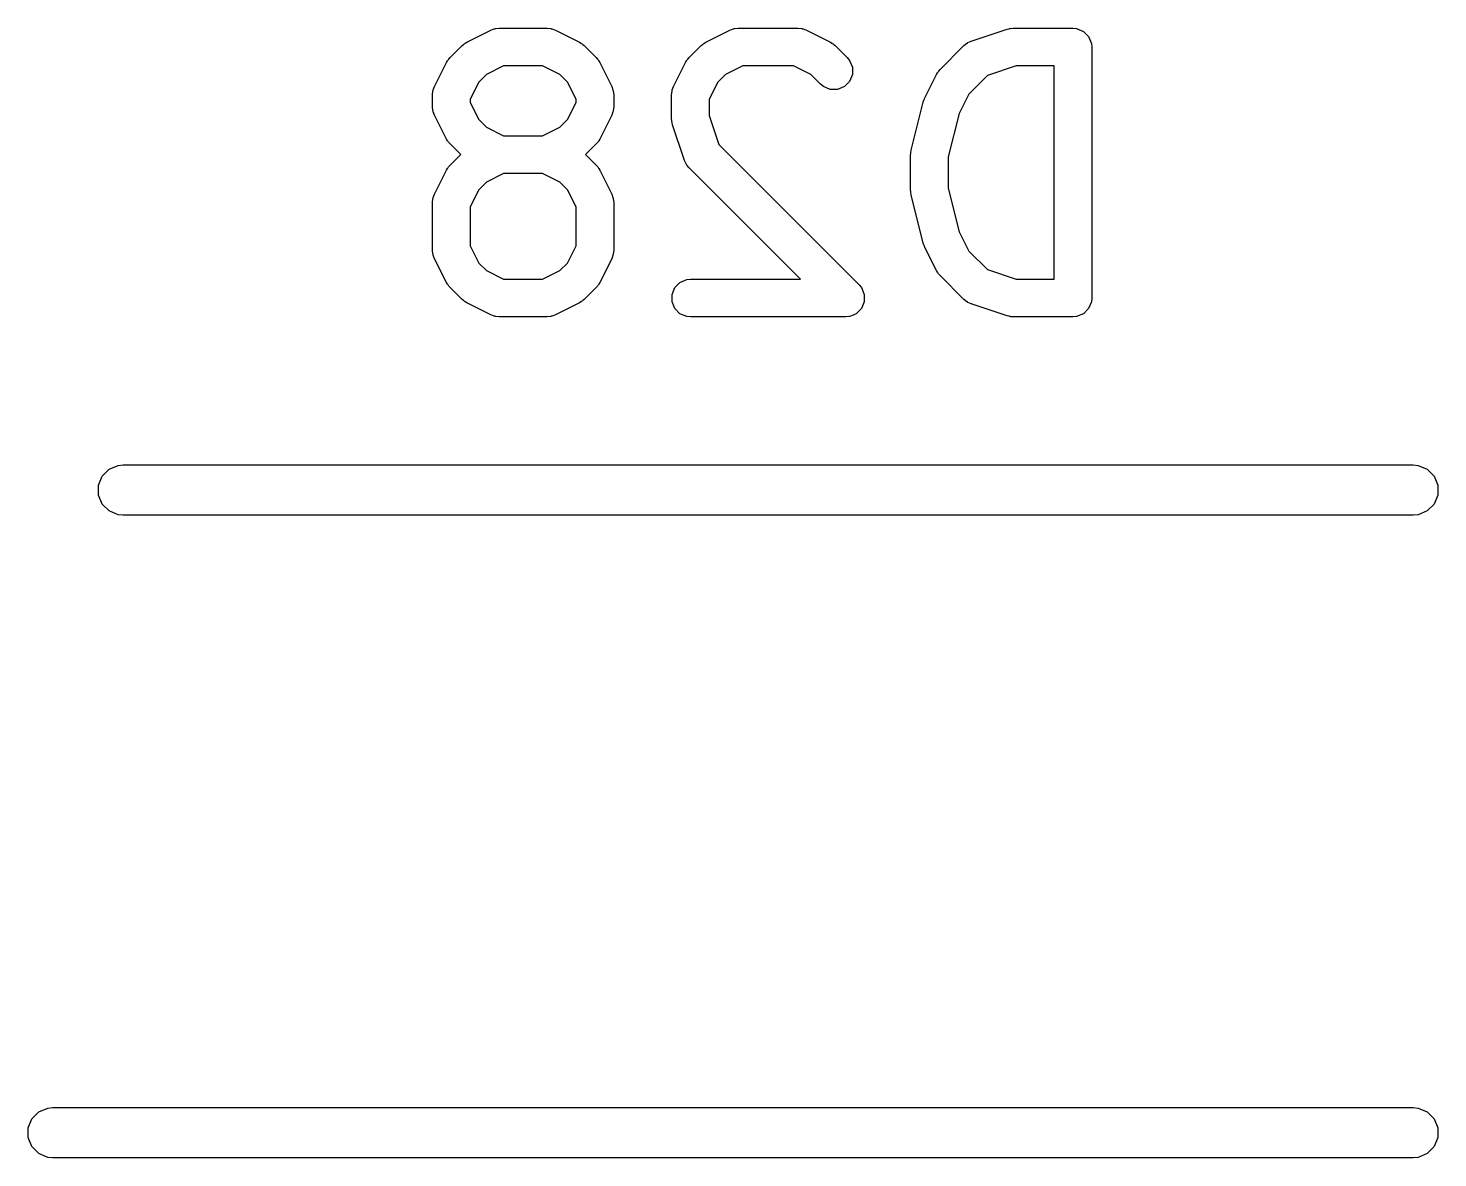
# Model space of a CAD drawing. Header units: inches. Extents: x 1.47 to 5.17, y -6.85 to -1.2.
# Drawn here: x 4.0178 to 4.2389, y -6.3929 to -6.2157 of the extents above; entities that cross this region are included whole.
import ezdxf

# ---------------------------------------------------------------- set-up
doc = ezdxf.new("R2010")
doc.units = ezdxf.units.IN
doc.header["$MEASUREMENT"] = 0
doc.layers.add('B.Silkscreen', color=31, linetype='CONTINUOUS', true_color=0xe8b2a7)

msp = doc.modelspace()

# ---------------------------------------------------------------- linework, layer by layer
at = {"layer": 'B.Silkscreen', "linetype": 'CONTINUOUS'}
for p, q in [((4.08661, -6.21793), (4.09036, -6.21605)), ((4.09036, -6.21605), (4.0909, -6.21585)), ((4.0909, -6.21585), (4.091, -6.21584)), ((4.091, -6.21584), (4.0911, -6.2158)), ((4.0911, -6.2158), (4.09168, -6.21574)), ((4.09168, -6.21574), (4.09918, -6.21574)), ((4.09918, -6.21574), (4.09975, -6.2158)), ((4.09975, -6.2158), (4.09985, -6.21584)), ((4.09985, -6.21584), (4.09995, -6.21585)), ((4.09995, -6.21585), (4.1005, -6.21605)), ((4.1005, -6.21605), (4.10425, -6.21793)), ((4.1241, -6.21793), (4.12785, -6.21605)), ((4.12785, -6.21605), (4.12839, -6.21585)), ((4.12839, -6.21585), (4.1285, -6.21584)), ((4.1285, -6.21584), (4.1286, -6.2158)), ((4.1286, -6.2158), (4.12917, -6.21574)), ((4.12917, -6.21574), (4.13855, -6.21574)), ((4.13855, -6.21574), (4.13912, -6.2158)), ((4.13912, -6.2158), (4.13922, -6.21584)), ((4.13922, -6.21584), (4.13933, -6.21585)), ((4.13933, -6.21585), (4.13987, -6.21605)), ((4.13987, -6.21605), (4.14362, -6.21793)), ((4.16573, -6.21777), (4.17136, -6.21589)), ((4.17136, -6.21589), (4.17164, -6.21583)), ((4.17164, -6.21583), (4.17171, -6.2158)), ((4.17171, -6.2158), (4.17182, -6.21579)), ((4.17182, -6.21579), (4.17192, -6.21576)), ((4.17192, -6.21576), (4.172, -6.21577)), ((4.172, -6.21577), (4.17229, -6.21574)), ((4.17229, -6.21574), (4.18166, -6.21574)), ((4.18166, -6.21574), (4.18224, -6.2158)), ((4.18224, -6.2158), (4.18331, -6.21624)), ((4.18331, -6.21624), (4.18412, -6.21705)), ((4.18412, -6.21705), (4.18456, -6.21812)), ((4.08396, -6.22036), (4.08584, -6.21848)), ((4.08584, -6.21848), (4.08606, -6.21829)), ((4.08606, -6.21829), (4.08612, -6.21824)), ((4.08612, -6.21824), (4.08621, -6.21818)), ((4.08621, -6.21818), (4.08629, -6.21811)), ((4.08629, -6.21811), (4.08636, -6.21808)), ((4.08636, -6.21808), (4.08661, -6.21793)), ((4.10425, -6.21793), (4.10449, -6.21808)), ((4.10449, -6.21808), (4.10457, -6.21811)), ((4.10457, -6.21811), (4.10465, -6.21818)), ((4.10465, -6.21818), (4.10473, -6.21824)), ((4.10473, -6.21824), (4.10479, -6.21829)), ((4.10479, -6.21829), (4.10501, -6.21848)), ((4.10501, -6.21848), (4.10689, -6.22036)), ((4.12146, -6.22036), (4.12333, -6.21848)), ((4.12333, -6.21848), (4.12356, -6.21829)), ((4.12356, -6.21829), (4.12361, -6.21824)), ((4.12361, -6.21824), (4.1237, -6.21818)), ((4.1237, -6.21818), (4.12378, -6.21811)), ((4.12378, -6.21811), (4.12385, -6.21808)), ((4.12385, -6.21808), (4.1241, -6.21793)), ((4.14362, -6.21793), (4.14386, -6.21808)), ((4.14386, -6.21808), (4.14394, -6.21811)), ((4.14394, -6.21811), (4.14402, -6.21818)), ((4.14402, -6.21818), (4.14411, -6.21824)), ((4.14411, -6.21824), (4.14416, -6.21829)), ((4.14416, -6.21829), (4.14438, -6.21848)), ((4.14438, -6.21848), (4.14626, -6.22036)), ((4.16083, -6.22223), (4.16458, -6.21848)), ((4.16458, -6.21848), (4.16503, -6.21811)), ((4.16503, -6.21811), (4.16512, -6.21807)), ((4.16512, -6.21807), (4.1652, -6.218)), ((4.1652, -6.218), (4.16573, -6.21777)), ((4.18456, -6.21812), (4.18462, -6.21869)), ((4.18462, -6.21869), (4.18462, -6.25806)), ((4.08154, -6.22487), (4.08341, -6.22112)), ((4.08341, -6.22112), (4.08357, -6.22087)), ((4.08357, -6.22087), (4.0836, -6.2208)), ((4.0836, -6.2208), (4.08366, -6.22072)), ((4.08366, -6.22072), (4.08372, -6.22063)), ((4.08372, -6.22063), (4.08378, -6.22058)), ((4.08378, -6.22058), (4.08396, -6.22036)), ((4.09237, -6.22165), (4.08968, -6.223)), ((4.09848, -6.22165), (4.09237, -6.22165)), ((4.10118, -6.223), (4.09848, -6.22165)), ((4.10689, -6.22036), (4.10707, -6.22058)), ((4.10707, -6.22058), (4.10713, -6.22063)), ((4.10713, -6.22063), (4.10719, -6.22072)), ((4.10719, -6.22072), (4.10725, -6.2208)), ((4.10725, -6.2208), (4.10728, -6.22087)), ((4.10728, -6.22087), (4.10744, -6.22112)), ((4.10744, -6.22112), (4.10932, -6.22487)), ((4.11903, -6.22487), (4.12091, -6.22112)), ((4.12091, -6.22112), (4.12106, -6.22087)), ((4.12106, -6.22087), (4.12109, -6.2208)), ((4.12109, -6.2208), (4.12116, -6.22072)), ((4.12116, -6.22072), (4.12121, -6.22063)), ((4.12121, -6.22063), (4.12127, -6.22058)), ((4.12127, -6.22058), (4.12146, -6.22036)), ((4.12987, -6.22165), (4.12717, -6.223)), ((4.13785, -6.22165), (4.12987, -6.22165)), ((4.14055, -6.223), (4.13785, -6.22165)), ((4.14626, -6.22036), (4.14662, -6.2208)), ((4.14662, -6.2208), (4.14707, -6.22187)), ((4.14707, -6.22187), (4.14707, -6.22302)), ((4.17277, -6.22165), (4.16826, -6.22315)), ((4.17871, -6.22165), (4.17277, -6.22165)), ((4.17871, -6.25511), (4.17871, -6.22165)), ((4.08848, -6.22419), (4.08713, -6.22689)), ((4.08968, -6.223), (4.08848, -6.22419)), ((4.10237, -6.22419), (4.10118, -6.223)), ((4.10372, -6.22689), (4.10237, -6.22419)), ((4.12597, -6.22419), (4.12463, -6.22689)), ((4.12717, -6.223), (4.12597, -6.22419)), ((4.14208, -6.22453), (4.14055, -6.223)), ((4.14662, -6.22408), (4.14581, -6.2249)), ((4.14707, -6.22302), (4.14662, -6.22408)), ((4.1584, -6.22675), (4.16028, -6.223)), ((4.16028, -6.223), (4.16043, -6.22275)), ((4.16043, -6.22275), (4.16046, -6.22268)), ((4.16046, -6.22268), (4.16053, -6.2226)), ((4.16053, -6.2226), (4.16058, -6.22251)), ((4.16058, -6.22251), (4.16064, -6.22246)), ((4.16064, -6.22246), (4.16083, -6.22223)), ((4.16826, -6.22315), (4.16534, -6.22607)), ((4.08122, -6.22619), (4.08128, -6.22562)), ((4.08122, -6.22807), (4.08122, -6.22619)), ((4.08128, -6.22562), (4.08132, -6.22552)), ((4.08132, -6.22552), (4.08133, -6.22541)), ((4.08133, -6.22541), (4.08154, -6.22487)), ((4.10932, -6.22487), (4.10952, -6.22541)), ((4.10952, -6.22541), (4.10953, -6.22552)), ((4.10953, -6.22552), (4.10957, -6.22562)), ((4.10957, -6.22562), (4.10963, -6.22619)), ((4.10963, -6.22619), (4.10963, -6.22807)), ((4.11872, -6.22619), (4.11878, -6.22562)), ((4.11872, -6.22994), (4.11872, -6.22619)), ((4.11878, -6.22562), (4.11882, -6.22552)), ((4.11882, -6.22541), (4.11903, -6.22487)), ((4.11882, -6.22552), (4.11882, -6.22541)), ((4.14253, -6.2249), (4.14208, -6.22453)), ((4.14359, -6.22534), (4.14253, -6.2249)), ((4.14475, -6.22534), (4.14359, -6.22534)), ((4.14581, -6.2249), (4.14475, -6.22534)), ((4.16534, -6.22607), (4.16383, -6.2291)), ((4.08128, -6.22864), (4.08122, -6.22807)), ((4.08713, -6.22689), (4.08713, -6.22737)), ((4.08713, -6.22737), (4.08848, -6.23007)), ((4.10237, -6.23007), (4.10372, -6.22737)), ((4.10372, -6.22737), (4.10372, -6.22689)), ((4.10963, -6.22807), (4.10957, -6.22864)), ((4.12463, -6.22689), (4.12463, -6.22946)), ((4.1563, -6.23485), (4.15818, -6.22735)), ((4.15818, -6.22735), (4.15819, -6.22731)), ((4.15819, -6.22729), (4.15829, -6.22705)), ((4.15819, -6.22731), (4.15819, -6.22729)), ((4.15829, -6.22705), (4.15837, -6.22681)), ((4.15837, -6.22681), (4.15839, -6.22679)), ((4.15839, -6.22679), (4.1584, -6.22675)), ((4.08132, -6.22874), (4.08128, -6.22864)), ((4.08133, -6.22885), (4.08132, -6.22874)), ((4.08154, -6.22939), (4.08133, -6.22885)), ((4.08341, -6.23314), (4.08154, -6.22939)), ((4.08848, -6.23007), (4.08968, -6.23127)), ((4.10118, -6.23127), (4.10237, -6.23007)), ((4.10932, -6.22939), (4.10744, -6.23314)), ((4.10952, -6.22885), (4.10932, -6.22939)), ((4.10953, -6.22874), (4.10952, -6.22885)), ((4.10957, -6.22864), (4.10953, -6.22874)), ((4.11875, -6.23023), (4.11872, -6.22994)), ((4.11874, -6.23031), (4.11875, -6.23023)), ((4.11877, -6.23041), (4.11874, -6.23031)), ((4.11878, -6.23052), (4.11877, -6.23041)), ((4.11881, -6.23059), (4.11878, -6.23052)), ((4.11887, -6.23088), (4.11881, -6.23059)), ((4.12463, -6.22946), (4.12613, -6.23397)), ((4.16383, -6.2291), (4.16212, -6.23593)), ((4.08968, -6.23127), (4.09237, -6.23261)), ((4.09237, -6.23261), (4.09848, -6.23261)), ((4.09848, -6.23261), (4.10118, -6.23127)), ((4.12075, -6.2365), (4.11887, -6.23088)), ((4.08357, -6.23339), (4.08341, -6.23314)), ((4.0836, -6.23346), (4.08357, -6.23339)), ((4.08366, -6.23354), (4.0836, -6.23346)), ((4.08372, -6.23363), (4.08366, -6.23354)), ((4.08378, -6.23368), (4.08372, -6.23363)), ((4.08396, -6.2339), (4.08378, -6.23368)), ((4.08563, -6.23557), (4.08396, -6.2339)), ((4.10689, -6.2339), (4.10523, -6.23557)), ((4.10707, -6.23368), (4.10689, -6.2339)), ((4.10713, -6.23363), (4.10707, -6.23368)), ((4.10719, -6.23354), (4.10713, -6.23363)), ((4.10725, -6.23346), (4.10719, -6.23354)), ((4.10728, -6.23339), (4.10725, -6.23346)), ((4.10744, -6.23314), (4.10728, -6.23339)), ((4.12613, -6.23397), (4.14813, -6.25598)), ((4.15622, -6.23542), (4.15625, -6.23521)), ((4.15625, -6.23521), (4.15627, -6.23499)), ((4.15627, -6.23499), (4.15629, -6.23495)), ((4.15629, -6.23495), (4.1563, -6.23485)), ((4.08372, -6.23751), (4.08378, -6.23745)), ((4.08378, -6.23745), (4.08396, -6.23723)), ((4.08396, -6.23723), (4.08563, -6.23557)), ((4.10523, -6.23557), (4.10689, -6.23723)), ((4.10689, -6.23723), (4.10707, -6.23745)), ((4.10707, -6.23745), (4.10713, -6.23751)), ((4.12098, -6.23703), (4.12075, -6.2365)), ((4.12105, -6.23711), (4.12098, -6.23703)), ((4.12109, -6.23721), (4.12105, -6.23711)), ((4.12146, -6.23765), (4.12109, -6.23721)), ((4.15621, -6.23557), (4.15622, -6.23547)), ((4.15621, -6.24119), (4.15621, -6.23557)), ((4.15622, -6.23547), (4.15622, -6.23542)), ((4.16212, -6.23593), (4.16212, -6.24083)), ((4.08154, -6.24175), (4.08341, -6.238)), ((4.08341, -6.238), (4.08357, -6.23775)), ((4.08357, -6.23775), (4.0836, -6.23768)), ((4.0836, -6.23768), (4.08366, -6.23759)), ((4.08366, -6.23759), (4.08372, -6.23751)), ((4.09237, -6.23852), (4.08968, -6.23987)), ((4.09848, -6.23852), (4.09237, -6.23852)), ((4.10118, -6.23987), (4.09848, -6.23852)), ((4.10713, -6.23751), (4.10719, -6.23759)), ((4.10719, -6.23759), (4.10725, -6.23768)), ((4.10725, -6.23768), (4.10728, -6.23775)), ((4.10728, -6.23775), (4.10744, -6.238)), ((4.10744, -6.238), (4.10932, -6.24175)), ((4.13892, -6.25511), (4.12146, -6.23765)), ((4.08133, -6.24229), (4.08154, -6.24175)), ((4.08848, -6.24107), (4.08713, -6.24376)), ((4.08968, -6.23987), (4.08848, -6.24107)), ((4.10237, -6.24107), (4.10118, -6.23987)), ((4.10372, -6.24376), (4.10237, -6.24107)), ((4.10932, -6.24175), (4.10952, -6.24229)), ((4.15622, -6.24129), (4.15621, -6.24119)), ((4.15622, -6.24133), (4.15622, -6.24129)), ((4.15625, -6.24155), (4.15622, -6.24133)), ((4.15627, -6.24177), (4.15625, -6.24155)), ((4.15629, -6.24181), (4.15627, -6.24177)), ((4.1563, -6.24191), (4.15629, -6.24181)), ((4.16212, -6.24083), (4.16383, -6.24766)), ((4.08122, -6.24307), (4.08128, -6.24249)), ((4.08122, -6.25056), (4.08122, -6.24307)), ((4.08128, -6.24249), (4.08132, -6.24239)), ((4.08132, -6.24239), (4.08133, -6.24229)), ((4.08713, -6.24376), (4.08713, -6.24987)), ((4.10372, -6.24987), (4.10372, -6.24376)), ((4.10952, -6.24229), (4.10953, -6.24239)), ((4.10953, -6.24239), (4.10957, -6.24249)), ((4.10957, -6.24249), (4.10963, -6.24307)), ((4.10963, -6.24307), (4.10963, -6.25056)), ((4.15818, -6.24941), (4.1563, -6.24191)), ((4.16383, -6.24766), (4.16534, -6.25069)), ((4.08128, -6.25114), (4.08122, -6.25056)), ((4.08713, -6.24987), (4.08848, -6.25257)), ((4.10237, -6.25257), (4.10372, -6.24987)), ((4.10963, -6.25056), (4.10957, -6.25114)), ((4.15819, -6.24945), (4.15818, -6.24941)), ((4.15819, -6.24947), (4.15819, -6.24945)), ((4.15829, -6.24971), (4.15819, -6.24947)), ((4.15837, -6.24995), (4.15829, -6.24971)), ((4.15839, -6.24997), (4.15837, -6.24995)), ((4.1584, -6.25001), (4.15839, -6.24997)), ((4.16028, -6.25376), (4.1584, -6.25001)), ((4.16534, -6.25069), (4.16826, -6.25361)), ((4.08132, -6.25124), (4.08128, -6.25114)), ((4.08133, -6.25134), (4.08132, -6.25124)), ((4.08154, -6.25189), (4.08133, -6.25134)), ((4.08341, -6.25563), (4.08154, -6.25189)), ((4.08848, -6.25257), (4.08968, -6.25376)), ((4.10118, -6.25376), (4.10237, -6.25257)), ((4.10932, -6.25189), (4.10744, -6.25563)), ((4.10952, -6.25134), (4.10932, -6.25189)), ((4.10953, -6.25124), (4.10952, -6.25134)), ((4.10957, -6.25114), (4.10953, -6.25124)), ((4.08968, -6.25376), (4.09237, -6.25511)), ((4.09237, -6.25511), (4.09848, -6.25511)), ((4.09848, -6.25511), (4.10118, -6.25376)), ((4.1211, -6.25517), (4.12167, -6.25511)), ((4.12167, -6.25511), (4.13892, -6.25511)), ((4.16043, -6.25401), (4.16028, -6.25376)), ((4.16046, -6.25408), (4.16043, -6.25401)), ((4.16053, -6.25416), (4.16046, -6.25408)), ((4.16058, -6.25425), (4.16053, -6.25416)), ((4.16064, -6.2543), (4.16058, -6.25425)), ((4.16083, -6.25453), (4.16064, -6.2543)), ((4.16458, -6.25828), (4.16083, -6.25453)), ((4.16826, -6.25361), (4.17277, -6.25511)), ((4.17277, -6.25511), (4.17871, -6.25511)), ((4.08357, -6.25588), (4.08341, -6.25563)), ((4.0836, -6.25595), (4.08357, -6.25588)), ((4.08366, -6.25604), (4.0836, -6.25595)), ((4.08372, -6.25612), (4.08366, -6.25604)), ((4.08378, -6.25618), (4.08372, -6.25612)), ((4.08396, -6.2564), (4.08378, -6.25618)), ((4.08584, -6.25828), (4.08396, -6.2564)), ((4.10689, -6.2564), (4.10501, -6.25828)), ((4.10707, -6.25618), (4.10689, -6.2564)), ((4.10713, -6.25612), (4.10707, -6.25618)), ((4.10719, -6.25604), (4.10713, -6.25612)), ((4.10725, -6.25595), (4.10719, -6.25604)), ((4.10728, -6.25588), (4.10725, -6.25595)), ((4.10744, -6.25563), (4.10728, -6.25588)), ((4.11878, -6.25749), (4.11922, -6.25642)), ((4.11922, -6.25642), (4.12003, -6.25561)), ((4.12003, -6.25561), (4.1211, -6.25517)), ((4.14813, -6.25598), (4.1485, -6.25642)), ((4.1485, -6.25642), (4.14894, -6.25749)), ((4.08606, -6.25846), (4.08584, -6.25828)), ((4.08612, -6.25852), (4.08606, -6.25846)), ((4.08621, -6.25858), (4.08612, -6.25852)), ((4.08629, -6.25864), (4.08621, -6.25858)), ((4.08636, -6.25867), (4.08629, -6.25864)), ((4.08661, -6.25883), (4.08636, -6.25867)), ((4.09036, -6.2607), (4.08661, -6.25883)), ((4.10425, -6.25883), (4.1005, -6.2607)), ((4.10449, -6.25867), (4.10425, -6.25883)), ((4.10457, -6.25864), (4.10449, -6.25867)), ((4.10465, -6.25858), (4.10457, -6.25864)), ((4.10473, -6.25852), (4.10465, -6.25858)), ((4.10479, -6.25846), (4.10473, -6.25852)), ((4.10501, -6.25828), (4.10479, -6.25846)), ((4.11878, -6.25864), (4.11878, -6.25749)), ((4.11922, -6.2597), (4.11878, -6.25864)), ((4.14894, -6.25864), (4.1485, -6.2597)), ((4.14894, -6.25749), (4.14894, -6.25864)), ((4.16503, -6.25864), (4.16458, -6.25828)), ((4.16512, -6.25868), (4.16503, -6.25864)), ((4.1652, -6.25875), (4.16512, -6.25868)), ((4.16573, -6.25899), (4.1652, -6.25875)), ((4.17136, -6.26086), (4.16573, -6.25899)), ((4.18456, -6.25864), (4.18412, -6.2597)), ((4.18462, -6.25806), (4.18456, -6.25864)), ((4.0909, -6.26091), (4.09036, -6.2607)), ((4.091, -6.26092), (4.0909, -6.26091)), ((4.0911, -6.26096), (4.091, -6.26092)), ((4.09168, -6.26102), (4.0911, -6.26096)), ((4.09918, -6.26102), (4.09168, -6.26102)), ((4.09975, -6.26096), (4.09918, -6.26102)), ((4.09985, -6.26092), (4.09975, -6.26096)), ((4.09995, -6.26091), (4.09985, -6.26092)), ((4.1005, -6.2607), (4.09995, -6.26091)), ((4.12003, -6.26052), (4.11922, -6.2597)), ((4.1211, -6.26096), (4.12003, -6.26052)), ((4.12167, -6.26102), (4.1211, -6.26096)), ((4.14604, -6.26102), (4.12167, -6.26102)), ((4.14662, -6.26096), (4.14604, -6.26102)), ((4.14693, -6.26083), (4.14662, -6.26096)), ((4.14768, -6.26052), (4.14693, -6.26083)), ((4.1485, -6.2597), (4.14768, -6.26052)), ((4.17164, -6.26093), (4.17136, -6.26086)), ((4.17171, -6.26096), (4.17164, -6.26093)), ((4.17182, -6.26097), (4.17171, -6.26096)), ((4.17192, -6.26099), (4.17182, -6.26097)), ((4.172, -6.26099), (4.17192, -6.26099)), ((4.17229, -6.26102), (4.172, -6.26099)), ((4.18166, -6.26102), (4.17229, -6.26102)), ((4.18224, -6.26096), (4.18166, -6.26102)), ((4.18331, -6.26052), (4.18224, -6.26096)), ((4.18412, -6.2597), (4.18331, -6.26052)), ((4.02882, -6.28742), (4.0294, -6.286)), ((4.0294, -6.286), (4.03049, -6.28492)), ((4.03049, -6.28492), (4.03191, -6.28433)), ((4.03191, -6.28433), (4.03268, -6.28425)), ((4.03268, -6.28425), (4.23504, -6.28425)), ((4.23504, -6.28425), (4.23581, -6.28433)), ((4.23581, -6.28433), (4.23723, -6.28492)), ((4.23723, -6.28492), (4.23831, -6.286)), ((4.23831, -6.286), (4.2389, -6.28742)), ((4.02882, -6.28896), (4.02882, -6.28742)), ((4.2389, -6.28742), (4.2389, -6.28896)), ((4.0294, -6.29038), (4.02882, -6.28896)), ((4.03049, -6.29146), (4.0294, -6.29038)), ((4.23831, -6.29038), (4.23723, -6.29146)), ((4.2389, -6.28896), (4.23831, -6.29038)), ((4.03191, -6.29205), (4.03049, -6.29146)), ((4.03268, -6.29213), (4.03191, -6.29205)), ((4.23504, -6.29213), (4.03268, -6.29213)), ((4.23581, -6.29205), (4.23504, -6.29213)), ((4.23723, -6.29146), (4.23581, -6.29205)), ((4.01947, -6.3857), (4.02089, -6.38511)), ((4.02089, -6.38511), (4.02165, -6.38504)), ((4.02165, -6.38504), (4.23504, -6.38504)), ((4.23504, -6.38504), (4.23581, -6.38511)), ((4.23581, -6.38511), (4.23723, -6.3857)), ((4.01779, -6.38821), (4.01838, -6.38679)), ((4.01838, -6.38679), (4.01947, -6.3857)), ((4.23723, -6.3857), (4.23831, -6.38679)), ((4.23831, -6.38679), (4.2389, -6.38821)), ((4.01779, -6.38974), (4.01779, -6.38821)), ((4.01838, -6.39116), (4.01779, -6.38974)), ((4.2389, -6.38974), (4.23831, -6.39116)), ((4.2389, -6.38821), (4.2389, -6.38974)), ((4.01947, -6.39225), (4.01838, -6.39116)), ((4.23831, -6.39116), (4.23723, -6.39225)), ((4.02089, -6.39284), (4.01947, -6.39225)), ((4.02165, -6.39291), (4.02089, -6.39284)), ((4.23504, -6.39291), (4.02165, -6.39291)), ((4.23581, -6.39284), (4.23504, -6.39291)), ((4.23723, -6.39225), (4.23581, -6.39284))]:
    msp.add_line(p, q, dxfattribs=at)

doc.saveas('drawing.dxf')
